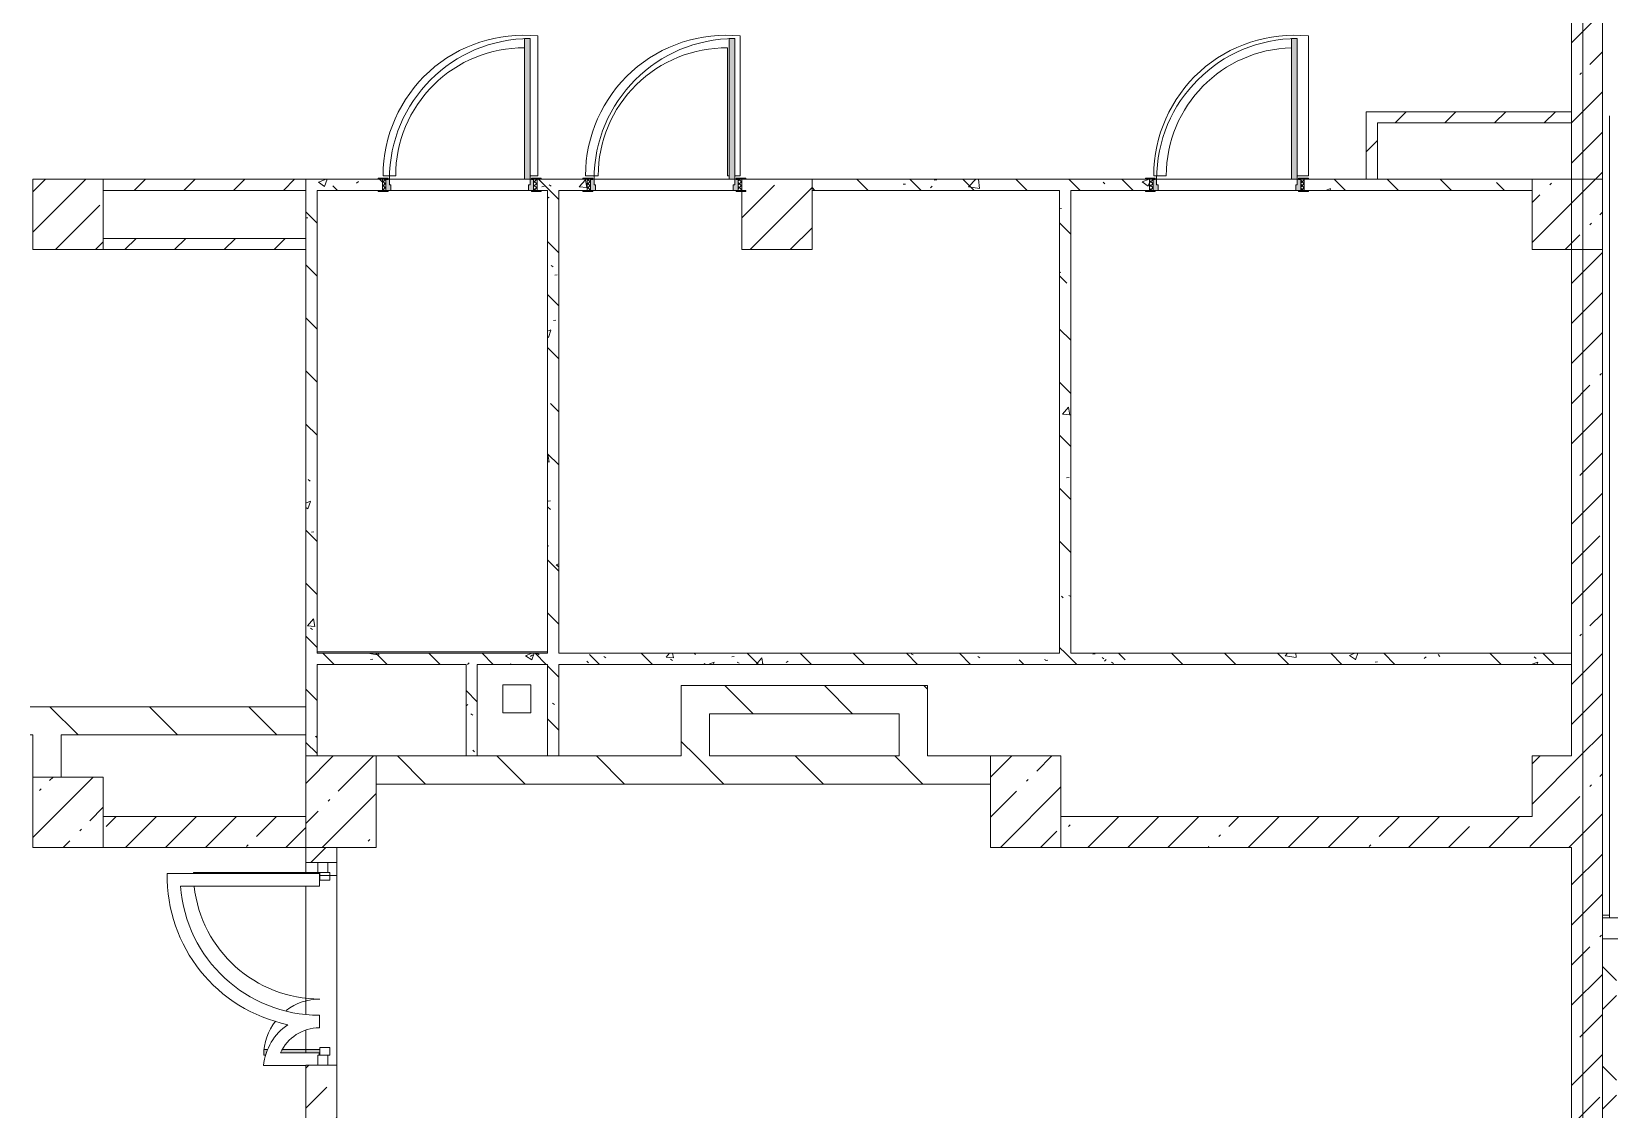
# Model space of a CAD drawing. Header units: millimetres. Extents: x 81609 to 272668, y -8553 to 29000.
# Drawn here: x 219188 to 230408, y 9037 to 16700 of the extents above; entities that cross this region are included whole.
import ezdxf

# ---------------------------------------------------------------- set-up
doc = ezdxf.new("R2010")
doc.units = ezdxf.units.MM
doc.linetypes.add('Осевая', pattern=[3175, 635, -476.25, 1587.5, -476.25])
for name, color, linetype, lineweight, true_color in [('A-DETL-GENF-5', 7, 'Continuous', 5, 0xaaaaaa), ('A-DOOR-4', 7, 'Continuous', 5, 0xe2e2e2), ('A-DOOR-5', 7, 'Continuous', 5, 0xaaaaaa), ('A-DOOR-FRAM-2', 7, 'Continuous', 5, 0xe2e2e2), ('A-DOOR-FRAM-4', 7, 'Continuous', 5, 0xaaaaaa), ('A-FLOR-1', 7, 'Continuous', 5, 0xaaaaaa), ('A-WALL-4', 7, 'Continuous', 9, 0x737373), ('I-WALL-4', 7, 'Continuous', 5, 0x737373), ('I-WALL-5', 7, 'Continuous', 5, 0x787878)]:
    doc.layers.add(name, color=color, linetype=linetype, lineweight=lineweight, true_color=true_color)
for name, color, linetype, lineweight in [('A-GLAZ-CWMG-2', 7, 'Continuous', 5), ('A-WALL', 7, 'Continuous', 9), ('A-WALL-2', 7, 'Continuous', 5), ('I-WALL-3', 7, 'Continuous', 5), ('S-COLS-1', 7, 'Continuous', 5), ('Оси', 7, 'Continuous', 9), ('Оси-2', 7, 'Осевая', 9)]:
    doc.layers.add(name, color=color, linetype=linetype, lineweight=lineweight)
pattern_1 = [(45, (145658, 0), (-285.1231, 285.1231), []), (45, (145943.1, 0), (-285.1231, 285.1231), [504.031, -100.806, 16.764, -84.042])]
pattern_2 = [(135, (145658, 0), (-353.5534, -353.5534), [])]
pattern_3 = [(135, (145658, 0), (-377.1708, -377.1708), [533.4, -88.9, 17.78, -88.9]), (135, (145658, 376.94), (-377.1708, -377.1708), []), (50, (145658, 0), (637.6445, -55.7866), [66.675, -733.425]), (355, (145658, 0), (-123.3494, 668.699), [53.34, -586.74]), (100.451, (145711.1, -4.65), (514.299, 612.908), [56.665, -623.315]), (46.184, (145658, 177.8), (948.7764, -147.15), [100.012, -1100.137]), (96.636, (145737.05, 165.5), (830.909, 865.997), [84.998, -934.973]), (351.184, (145658, 177.8), (830.918, 865.988), [80.01, -880.11]), (21, (145746.9, 133.35), (530.6506, -357.9283), [66.675, -733.425]), (326, (145746.9, 133.35), (216.308, 644.6585), [53.34, -586.74]), (71.451, (145791.1, 103.5), (746.9596, 286.7243), [56.665, -623.315]), (37.5, (145657.99, 0), (10.81053, 295.9426), [16.764, -562.864, 16.764, -578.866, -588.962]), (37.5, (145657.99, 0), (10.81053, 295.9426), [-1175.258, 16.764, -572.198]), (7.5, (145658, 0), (233.8692, 350.6318), [16.764, -322.834, 16.764, -549.529, -224.472]), (7.5, (145658, 0), (233.8692, 350.6318), [-905.891, 16.764, -207.708]), (327.5, (145459.74, 0), (474.5678, -20.0513), [16.764, -205.486, 16.764, -676.656, -920.115]), (327.5, (145459.74, 0), (474.5678, -20.0513), [-915.67, 16.764, -903.351]), (317.5, (145370.84, 0), (518.4522, 88.9934), [16.764, -272.161, 16.764, -443.738, -653.415]), (317.5, (145370.84, 0), (518.4522, 88.9934), [-749.427, 16.764, -636.651])]
pattern_4 = [(135, (1751.41, 104.685), (-14.14214, -14.14214), []), (225, (1751.41, 104.685), (14.14214, -14.14214), [])]
pattern_5 = [(45, (-371.384, 104.685), (-14.1421, 14.1421), []), (135, (-371.384, 104.685), (-14.1421, -14.1421), [])]
pattern_6 = [(45, (145657.99, 0), (-176.7767, 176.7767), [])]

# ---------------------------------------------------------------- blocks, each defined once
blk = doc.blocks.new('BSC_Колонна _Прямоугольная - 650х500-23287315-2_9_3_птичка')
at = {"layer": 'S-COLS-1'}
h = blk.add_hatch(dxfattribs=at)
h.set_pattern_fill('FP_102', color=256, style=0, pattern_type=2)
h.set_pattern_definition([(135, (11225, -75730), (-285.1231, -285.1231), []), (135, (11225, -75444.88), (-285.1231, -285.1231), [504.031, -100.806, 16.764, -84.042])])
h.paths.add_polyline_path([(325, 250), (-325, 250), (-325, -250), (325, -250), (325, 111)])
for p, q in [((325, 250), (-325, 250)), ((-325, 250), (-325, -250)), ((325, -250), (325, 250)), ((-325, -250), (325, -250))]:
    blk.add_line(p, q, dxfattribs=at)
blk = doc.blocks.new('BSC_Колонна _Прямоугольная - 500х500-V248-2_9_3_птичка')
at = {"layer": 'S-COLS-1'}
h = blk.add_hatch(dxfattribs=at)
h.set_pattern_fill('FP_103', color=256, style=0, pattern_type=2)
h.set_pattern_definition([(45, (-73790, -11150), (-285.1231, 285.1231), []), (45, (-73504.88, -11150), (-285.1231, 285.1231), [504.031, -100.806, 16.764, -84.042])])
h.paths.add_polyline_path([(-250, -250), (250, -250), (250, 250), (-250, 250), (-250, 71)])
for p, q in [((250, 250), (-250, 250)), ((-250, 250), (-250, -250)), ((250, -250), (250, 250)), ((-250, -250), (250, -250))]:
    blk.add_line(p, q, dxfattribs=at)
blk = doc.blocks.new('BSC_Колонна _Прямоугольная - 500х500-V268-2_9_3_птичка')
at = {"layer": 'S-COLS-1'}
h = blk.add_hatch(dxfattribs=at)
h.set_pattern_fill('FP_113', color=256, style=0, pattern_type=2)
h.set_pattern_definition([(45, (-73790, -15400), (-285.1231, 285.1231), []), (45, (-73504.88, -15400), (-285.1231, 285.1231), [504.031, -100.806, 16.764, -84.042])])
h.paths.add_polyline_path([(-250, -250), (250, -250), (250, 250), (-250, 250)])
for p, q in [((250, 250), (-250, 250)), ((-250, 250), (-250, -250)), ((250, -250), (250, 250)), ((-250, -250), (250, -250))]:
    blk.add_line(p, q, dxfattribs=at)
blk = doc.blocks.new('BSC_Колонна _Прямоугольная - 500х500-V269-2_9_3_птичка')
at = {"layer": 'S-COLS-1'}
h = blk.add_hatch(dxfattribs=at)
h.set_pattern_fill('FP_114', color=256, style=0, pattern_type=2)
h.set_pattern_definition([(45, (-78830, -15400), (-285.1231, 285.1231), []), (45, (-78544.88, -15400), (-285.1231, 285.1231), [504.031, -100.806, 16.764, -84.042])])
h.paths.add_polyline_path([(-250, -250), (250, -250), (250, 250), (-250, 250), (-250, 170), (-220, 170), (-220, 162), (-250, 162)])
for p, q in [((250, 250), (-220, 250)), ((250, -250), (250, 250)), ((-250, 162), (-250, -250)), ((-250, -250), (250, -250))]:
    blk.add_line(p, q, dxfattribs=at)
blk = doc.blocks.new('110_Дверь_СКБ_1Ст_Внутренняя1 - Д-4 _л_ 1100x2100h_су мгн-32399984-2_9_3_птичка')
at = {"layer": 'A-DOOR-4'}
h = blk.add_hatch(color=256, dxfattribs=at)
h.paths.add_polyline_path([(502.5, -40), (537.5, -40), (537.5, 40), (512.5, 40), (512.5, 0), (502.5, 0)])
h.paths.add_polyline_path([(-477.5, -40), (-477.5, 0), (-487.5, 0), (-487.5, 40), (-512.5, 40), (-512.5, -40)])
at = {"layer": 'A-DOOR-5'}
h = blk.add_hatch(dxfattribs=at)
h.set_pattern_fill('FP_8', color=256, style=0, pattern_type=2)
h.set_pattern_definition(pattern_4)
h.paths.add_polyline_path([(562.5, -40), (562.5, 40), (537.5, 40), (537.5, -40)])
at = {"layer": 'A-DOOR-FRAM-2'}
for points in [[(472.5, 40), (512.5, 40), (512.5, 1040), (472.5, 1040), (472.5, 238.6)], [(-497.5, 40), (-497.5, 48), (-567.5, 48), (-567.5, 40)], [(592.5, 40), (592.5, 48), (522.5, 48), (522.5, 40)], [(-497.5, -48), (-497.5, -40), (-567.5, -40), (-567.5, -48)], [(592.5, -48), (592.5, -40), (522.5, -40), (522.5, -48)]]:
    blk.add_hatch(color=256, dxfattribs=at).paths.add_polyline_path(points)
at = {"layer": 'A-DOOR-FRAM-4'}
h = blk.add_hatch(dxfattribs=at)
h.set_pattern_fill('FP_9', color=256, style=0, pattern_type=2)
h.set_pattern_definition(pattern_5)
h.paths.add_polyline_path([(-512.5, -40), (-512.5, 40), (-537.5, 40), (-537.5, -40)])
at = {"layer": 'A-DOOR-5'}
for p, q in [((512.5, 1040), (472.5, 1040)), ((472.5, 1040), (472.5, 40)), ((512.5, 40), (512.5, 1040)), ((472.5, 40), (512.5, 40))]:
    blk.add_line(p, q, dxfattribs=at)
blk.add_arc((512.5, 40), 1000, 90, 180, dxfattribs=at)
at = {"layer": 'A-DOOR-FRAM-4'}
for p, q in [((-497.5, 48), (-567.5, 48)), ((-567.5, 48), (-567.5, 40)), ((-567.5, 40), (-497.5, 40)), ((-512.5, 40), (-537.5, 40)), ((-537.5, 40), (-537.5, -40)), ((-487.5, 40), (-512.5, 40)), ((-512.5, 40), (-512.5, -40)), ((-512.5, -40), (-512.5, 40)), ((-497.5, 40), (-512.5, 40)), ((-512.5, 40), (-512.5, 39)), ((-512.5, 39), (-497.5, 39)), ((-497.5, 40), (-497.5, 48)), ((-497.5, 39), (-497.5, 40)), ((-487.5, 0), (-487.5, 40)), ((-477.5, 0), (-487.5, 0)), ((-477.5, -40), (-477.5, 0)), ((512.5, 0), (502.5, 0)), ((502.5, 0), (502.5, -40)), ((512.5, 40), (512.5, 0)), ((537.5, 40), (512.5, 40)), ((592.5, 48), (522.5, 48)), ((522.5, 48), (522.5, 40)), ((537.5, 40), (522.5, 40)), ((522.5, 40), (522.5, 39)), ((522.5, 40), (592.5, 40)), ((522.5, 39), (537.5, 39)), ((537.5, -40), (537.5, 40)), ((562.5, 40), (537.5, 40)), ((537.5, 40), (537.5, -40)), ((537.5, 39), (537.5, 40)), ((562.5, -40), (562.5, 40)), ((592.5, 40), (592.5, 48)), ((-497.5, -40), (-567.5, -40)), ((-567.5, -40), (-567.5, -48)), ((-567.5, -48), (-497.5, -48)), ((-537.5, -40), (-512.5, -40)), ((-497.5, -39), (-512.5, -39)), ((-512.5, -39), (-512.5, -40)), ((-512.5, -40), (-477.5, -40)), ((-512.5, -40), (-497.5, -40)), ((-497.5, -40), (-497.5, -39)), ((-497.5, -48), (-497.5, -40)), ((502.5, -40), (537.5, -40)), ((537.5, -39), (522.5, -39)), ((522.5, -39), (522.5, -40)), ((522.5, -40), (537.5, -40)), ((592.5, -40), (522.5, -40)), ((522.5, -40), (522.5, -48)), ((522.5, -48), (592.5, -48)), ((537.5, -40), (537.5, -39)), ((537.5, -40), (562.5, -40)), ((592.5, -48), (592.5, -40))]:
    blk.add_line(p, q, dxfattribs=at)
blk = doc.blocks.new('110_Дверь_СКБ_1Ст_Внутренняя1 - Д-5 _л_ 1100x2100h_су мгн EIW30-32897889-2_9_3_птичка')
at = {"layer": 'A-DOOR-4'}
h = blk.add_hatch(color=256, dxfattribs=at)
h.paths.add_polyline_path([(502.5, -40), (537.5, -40), (537.5, 40), (512.5, 40), (512.5, 0), (502.5, 0)])
h.paths.add_polyline_path([(-477.5, -40), (-477.5, 0), (-487.5, 0), (-487.5, 40), (-512.5, 40), (-512.5, -40)])
at = {"layer": 'A-DOOR-5'}
h = blk.add_hatch(dxfattribs=at)
h.set_pattern_fill('FP_8', color=256, style=0, pattern_type=2)
h.set_pattern_definition(pattern_4)
h.paths.add_polyline_path([(562.5, -40), (562.5, 40), (537.5, 40), (537.5, -40)])
at = {"layer": 'A-DOOR-FRAM-2'}
for points in [[(472.5, 40), (512.5, 40), (512.5, 1040), (472.5, 1040), (472.5, 238.6)], [(-497.5, 40), (-497.5, 48), (-567.5, 48), (-567.5, 40)], [(592.5, 40), (592.5, 48), (522.5, 48), (522.5, 40)], [(-497.5, -48), (-497.5, -40), (-567.5, -40), (-567.5, -48)], [(592.5, -48), (592.5, -40), (522.5, -40), (522.5, -48)]]:
    blk.add_hatch(color=256, dxfattribs=at).paths.add_polyline_path(points)
at = {"layer": 'A-DOOR-FRAM-4'}
h = blk.add_hatch(dxfattribs=at)
h.set_pattern_fill('FP_9', color=256, style=0, pattern_type=2)
h.set_pattern_definition(pattern_5)
h.paths.add_polyline_path([(-512.5, -40), (-512.5, 40), (-537.5, 40), (-537.5, -40)])
at = {"layer": 'A-DOOR-5'}
for p, q in [((512.5, 1040), (472.5, 1040)), ((472.5, 1040), (472.5, 40)), ((512.5, 40), (512.5, 1040)), ((472.5, 40), (512.5, 40))]:
    blk.add_line(p, q, dxfattribs=at)
blk.add_arc((512.5, 40), 1000, 90, 180, dxfattribs=at)
at = {"layer": 'A-DOOR-FRAM-4'}
for p, q in [((-497.5, 48), (-567.5, 48)), ((-567.5, 48), (-567.5, 40)), ((-567.5, 40), (-497.5, 40)), ((-512.5, 40), (-537.5, 40)), ((-537.5, 40), (-537.5, -40)), ((-487.5, 40), (-512.5, 40)), ((-512.5, 40), (-512.5, -40)), ((-512.5, -40), (-512.5, 40)), ((-497.5, 40), (-512.5, 40)), ((-512.5, 40), (-512.5, 39)), ((-512.5, 39), (-497.5, 39)), ((-497.5, 40), (-497.5, 48)), ((-497.5, 39), (-497.5, 40)), ((-487.5, 0), (-487.5, 40)), ((-477.5, 0), (-487.5, 0)), ((-477.5, -40), (-477.5, 0)), ((512.5, 0), (502.5, 0)), ((502.5, 0), (502.5, -40)), ((512.5, 40), (512.5, 0)), ((537.5, 40), (512.5, 40)), ((592.5, 48), (522.5, 48)), ((522.5, 48), (522.5, 40)), ((537.5, 40), (522.5, 40)), ((522.5, 40), (522.5, 39)), ((522.5, 40), (592.5, 40)), ((522.5, 39), (537.5, 39)), ((537.5, -40), (537.5, 40)), ((562.5, 40), (537.5, 40)), ((537.5, 40), (537.5, -40)), ((537.5, 39), (537.5, 40)), ((562.5, -40), (562.5, 40)), ((592.5, 40), (592.5, 48)), ((-497.5, -40), (-567.5, -40)), ((-567.5, -40), (-567.5, -48)), ((-567.5, -48), (-497.5, -48)), ((-537.5, -40), (-512.5, -40)), ((-497.5, -39), (-512.5, -39)), ((-512.5, -39), (-512.5, -40)), ((-512.5, -40), (-477.5, -40)), ((-512.5, -40), (-497.5, -40)), ((-497.5, -40), (-497.5, -39)), ((-497.5, -48), (-497.5, -40)), ((502.5, -40), (537.5, -40)), ((537.5, -39), (522.5, -39)), ((522.5, -39), (522.5, -40)), ((522.5, -40), (537.5, -40)), ((592.5, -40), (522.5, -40)), ((522.5, -40), (522.5, -48)), ((522.5, -48), (592.5, -48)), ((537.5, -40), (537.5, -39)), ((537.5, -40), (562.5, -40)), ((592.5, -48), (592.5, -40))]:
    blk.add_line(p, q, dxfattribs=at)
blk = doc.blocks.new('BSC_Колонна _Прямоугольная - 650х500-V311-2_9_3_птичка')
at = {"layer": 'S-COLS-1'}
h = blk.add_hatch(dxfattribs=at)
h.set_pattern_fill('FP_150', color=256, style=0, pattern_type=2)
h.set_pattern_definition([(135, (11225, -80600), (-285.1231, -285.1231), []), (135, (11225, -80314.88), (-285.1231, -285.1231), [504.031, -100.806, 16.764, -84.042])])
h.paths.add_polyline_path([(325, 250), (-325, 250), (-325, -250), (325, -250), (325, -121)])
for p, q in [((325, 250), (-325, 250)), ((-325, 250), (-325, -250)), ((325, -250), (325, 250)), ((-325, -250), (325, -250))]:
    blk.add_line(p, q, dxfattribs=at)
blk = doc.blocks.new('Прямоугольный импост - 50 x 70 мм-31927764-2_9_3_птичка')
at = {"layer": 'A-GLAZ-CWMG-2'}
for p, q in [((-70, 35), (0, 35)), ((-70, -35), (-70, 35)), ((0, 35), (0, -35)), ((0, -35), (-70, -35))]:
    blk.add_line(p, q, dxfattribs=at)
blk = doc.blocks.new('Дверь_Витражная_остекление_ - ДВН_ДАО_Главный вход_1200 в свету Д-22 _п_-32403398-2_9_3_птичка')
at = {"layer": 'A-DOOR-4'}
blk.add_hatch(color=256, dxfattribs=at).paths.add_polyline_path([(610, 24), (610, 20), (650, 24), (650, 920), (642, 920), (642, 24)])
h = blk.add_hatch(color=256, dxfattribs=at)
h.paths.add_polyline_path([(-650, 408), (-650, 407), (-610, 392), (-610, 420), (-650, 420)])
h.paths.add_polyline_path([(-650, 27), (-650, 20), (-610, 20), (-610, 289), (-633, 302), (-633, 27)])
at = {"layer": 'A-DETL-GENF-5'}
for p, q in [((650, 920), (642, 920)), ((650, 35), (650, 920)), ((-610, 420), (-650, 420)), ((-650, 420), (-650, 407)), ((-610, 392), (-610, 420)), ((-610, 20), (-610, 289)), ((-650, 20), (-610, 20)), ((-595, 20), (-650, 20)), ((-595, -50), (-595, 20)), ((595, -50), (595, 20)), ((595, 20), (650, 20)), ((610, 20), (650, 20)), ((-650, -35), (-650, -50)), ((-650, -50), (-595, -50)), ((650, -50), (595, -50)), ((650, -35), (650, -50))]:
    blk.add_line(p, q, dxfattribs=at)
at = {"layer": 'A-DOOR-5'}
for p, q in [((650, 920), (650, 35)), ((-650, 420), (-650, 407))]:
    blk.add_line(p, q, dxfattribs=at)
for centre, radius, start, end in [((650, 20), 900, 96.319, 180), ((650, 20), 900, 90, 90.5109), ((-650, 20), 400, 52.4742, 90), ((-650, 20), 400, 360, 37.0443)]:
    blk.add_arc(centre, radius, start, end, dxfattribs=at)
blk = doc.blocks.new('Прямоугольный импост - 50 x 70 мм-31701779-2_9_3_птичка')
at = {"layer": 'A-GLAZ-CWMG-2'}
for p, q in [((0, 35), (-70, 35)), ((-70, 35), (-70, -35)), ((0, -35), (0, 35)), ((-70, -35), (0, -35))]:
    blk.add_line(p, q, dxfattribs=at)

msp = doc.modelspace()

# ---------------------------------------------------------------- hatches: boundary and pattern name
at = {"layer": 'A-WALL-2'}
h = msp.add_hatch(dxfattribs=at)
h.set_pattern_fill('FP_68', color=256, style=0, pattern_type=2)
h.set_pattern_definition([(45, (145658, 0), (-353.5534, 353.5534), []), (135, (145658, 0), (-353.5534, -353.5534), [])])
h.paths.add_polyline_path([(230358, 3450), (230458, 3450), (230458, 10250), (230358, 10250), (230358, 3550)])
at = {"layer": 'I-WALL-3'}
h = msp.add_hatch(dxfattribs=at)
h.set_pattern_fill('FP_76', color=256, style=0, pattern_type=2)
h.set_pattern_definition(pattern_1)
h.paths.add_polyline_path([(230358, 15150), (230358, 15530), (230138, 15530), (230138, 15150)])
h.paths.add_polyline_path([(230138, 18570), (230358, 18570), (230358, 18600), (230138, 18600)])
h.paths.add_polyline_path([(230138, 19100), (230358, 19100), (230358, 22700), (230138, 22700), (230138, 19319.3)])
h.paths.add_polyline_path([(230262.1, 23200), (230358, 23200), (230358, 26600), (230138, 26600), (230138, 23200)])
h = msp.add_hatch(dxfattribs=at)
h.set_pattern_fill('FP_76', color=256, style=0, pattern_type=2)
h.set_pattern_definition(pattern_1)
h.paths.add_polyline_path([(230138, 15530), (230358, 15530), (230358, 17270), (230138, 17270), (230138, 15848.6)])
h.paths.add_polyline_path([(230358, 18370), (230358, 18570), (230138, 18570), (230138, 18370)])
h = msp.add_hatch(dxfattribs=at)
h.set_pattern_fill('FP_80', color=256, style=0, pattern_type=2)
h.set_pattern_definition(pattern_6)
h.paths.add_polyline_path([(228678, 15650), (228758, 15650), (228758, 16130), (228678, 16130), (228678, 15848.6)])
h = msp.add_hatch(dxfattribs=at)
h.set_pattern_fill('FP_80', color=256, style=0, pattern_type=2)
h.set_pattern_definition(pattern_6)
h.paths.add_polyline_path([(230138, 16050), (230138, 16130), (228758, 16130), (228758, 16050), (229846.6, 16050)])
h = msp.add_hatch(dxfattribs=at)
h.set_pattern_fill('FP_80', color=256, style=0, pattern_type=2)
h.set_pattern_definition(pattern_6)
h.paths.add_polyline_path([(221138, 15570), (221138, 15650), (219698, 15650), (219698, 15570), (220571.4, 15570)])
h = msp.add_hatch(dxfattribs=at)
h.set_pattern_fill('FP_80', color=256, style=0, pattern_type=2)
h.set_pattern_definition(pattern_6)
h.paths.add_polyline_path([(221138, 15150), (221138, 15230), (219698, 15230), (219698, 15150), (220571.4, 15150)])
h = msp.add_hatch(dxfattribs=at)
h.set_pattern_fill('FP_76', color=256, style=0, pattern_type=2)
h.set_pattern_definition(pattern_1)
h.paths.add_polyline_path([(230358, 4050), (230358, 10900), (230138, 10900), (230138, 4050)])
h.paths.add_polyline_path([(230138, 11550), (230358, 11550), (230358, 15150), (230138, 15150), (230138, 12200)])
h = msp.add_hatch(dxfattribs=at)
h.set_pattern_fill('FP_79', color=256, style=0, pattern_type=2)
h.set_pattern_definition(pattern_2)
h.paths.add_polyline_path([(224008, 11550), (224008, 12050), (223808, 12050), (223808, 11550)])
h = msp.add_hatch(dxfattribs=at)
h.set_pattern_fill('FP_79', color=256, style=0, pattern_type=2)
h.set_pattern_definition(pattern_2)
h.paths.add_polyline_path([(225358, 11850), (225358, 12050), (224008, 12050), (224008, 11850), (224281.5, 11850)])
h = msp.add_hatch(dxfattribs=at)
h.set_pattern_fill('FP_79', color=256, style=0, pattern_type=2)
h.set_pattern_definition(pattern_2)
h.paths.add_polyline_path([(225558, 11550), (225558, 12050), (225358, 12050), (225358, 11550)])
h = msp.add_hatch(dxfattribs=at)
h.set_pattern_fill('FP_79', color=256, style=0, pattern_type=2)
h.set_pattern_definition(pattern_2)
h.paths.add_polyline_path([(214303, 11700), (214412, 11700), (214412, 11900), (214303, 11900), (214303, 11799.5)])
h.paths.add_polyline_path([(221138, 11700), (221138, 11900), (219178, 11900), (219178, 11700), (220571.4, 11700)])
h.paths.add_polyline_path([(215968, 11700), (215968, 11900), (215892, 11900), (215892, 11700), (215933.8, 11700)])
h.paths.add_polyline_path([(216488, 11700), (216488, 11900), (216468, 11900), (216468, 11700)])
h = msp.add_hatch(dxfattribs=at)
h.set_pattern_fill('FP_79', color=256, style=0, pattern_type=2)
h.set_pattern_definition(pattern_2)
h.paths.add_polyline_path([(223354, 11350), (226008, 11350), (226008, 11550), (221638, 11550), (221638, 11350), (222426.5, 11350)])
h = msp.add_hatch(dxfattribs=at)
h.set_pattern_fill('FP_76', color=256, style=0, pattern_type=2)
h.set_pattern_definition(pattern_1)
h.paths.add_polyline_path([(220571.4, 10900), (221138, 10900), (221138, 11120), (219698, 11120), (219698, 10900)])
h = msp.add_hatch(dxfattribs=at)
h.set_pattern_fill('FP_76', color=256, style=0, pattern_type=2)
h.set_pattern_definition(pattern_1)
h.paths.add_polyline_path([(229858, 10900), (229858, 11120), (226508, 11120), (226508, 10900), (229846.6, 10900)])
h = msp.add_hatch(dxfattribs=at)
h.set_pattern_fill('FP_76', color=256, style=0, pattern_type=2)
h.set_pattern_definition(pattern_1)
h.paths.add_polyline_path([(221138, 7900), (221358, 7900), (221358, 9352.3), (221138, 9352.3), (221138, 8200)])
h.paths.add_polyline_path([(221138, 10792.3), (221358, 10792.3), (221358, 10900), (221138, 10900)])
at = {"layer": 'I-WALL-5'}
h = msp.add_hatch(dxfattribs=at)
h.set_pattern_fill('FP_83', color=256, style=0, pattern_type=2)
h.set_pattern_definition(pattern_3)
h.paths.add_polyline_path([(221218, 11550), (221218, 15650), (221138, 15650), (221138, 11550)])
h = msp.add_hatch(dxfattribs=at)
h.set_pattern_fill('FP_83', color=256, style=0, pattern_type=2)
h.set_pattern_definition(pattern_3)
h.paths.add_polyline_path([(226577.8, 15570), (227138, 15570), (227138, 15650), (224738, 15650), (224738, 15570), (226497.8, 15570)])
h.paths.add_polyline_path([(229858, 15570), (229858, 15650), (228238, 15650), (228238, 15570), (229846.6, 15570)])
h.paths.add_polyline_path([(222937.8, 15570), (223138, 15570), (223138, 15650), (222782.8, 15650), (222782.8, 15570), (222857.8, 15570)])
h.paths.add_polyline_path([(221682.8, 15570), (221682.8, 15650), (221218, 15650), (221218, 15570), (221652.8, 15570)])
h = msp.add_hatch(dxfattribs=at)
h.set_pattern_fill('FP_83', color=256, style=0, pattern_type=2)
h.set_pattern_definition(pattern_3)
h.paths.add_polyline_path([(222937.8, 11550), (222937.8, 15570), (222857.8, 15570), (222857.8, 11550)])
h = msp.add_hatch(dxfattribs=at)
h.set_pattern_fill('FP_83', color=256, style=0, pattern_type=2)
h.set_pattern_definition(pattern_3)
h.paths.add_polyline_path([(226577.8, 12280), (226577.8, 15570), (226497.8, 15570), (226497.8, 12280)])
h = msp.add_hatch(dxfattribs=at)
h.set_pattern_fill('FP_83', color=256, style=0, pattern_type=2)
h.set_pattern_definition(pattern_3)
h.paths.add_polyline_path([(222857.8, 12200), (222857.8, 12280), (221218, 12280), (221218, 12200), (222426.5, 12200)])
h = msp.add_hatch(dxfattribs=at)
h.set_pattern_fill('FP_83', color=256, style=0, pattern_type=2)
h.set_pattern_definition(pattern_3)
h.paths.add_polyline_path([(230138, 12200), (230138, 12280), (222937.8, 12280), (222937.8, 12200), (229846.6, 12200)])
h = msp.add_hatch(dxfattribs=at)
h.set_pattern_fill('FP_83', color=256, style=0, pattern_type=2)
h.set_pattern_definition(pattern_3)
h.paths.add_polyline_path([(222357.8, 11550), (222357.8, 12200), (222277.8, 12200), (222277.8, 11550)])
at = {"layer": 'S-COLS-1'}
h = msp.add_hatch(dxfattribs=at)
h.set_pattern_fill('FP_76', color=256, style=0, pattern_type=2)
h.set_pattern_definition(pattern_1)
h.paths.add_polyline_path([(230358, 15150), (230358, 15650), (229858, 15650), (229858, 15150)])
h = msp.add_hatch(dxfattribs=at)
h.set_pattern_fill('FP_76', color=256, style=0, pattern_type=2)
h.set_pattern_definition(pattern_1)
h.paths.add_polyline_path([(230138, 10900), (230358, 10900), (230358, 11550), (229858, 11550), (229858, 10900)])

# ---------------------------------------------------------------- linework, layer by layer
at = {"layer": 'A-FLOR-1'}
for p, q in [((222787.1, 15674.2), (222787.1, 16669.2)), ((224227.1, 15674.2), (224227.1, 16669.2)), ((228267.1, 15674.2), (228267.1, 16669.2)), ((224137.1, 16584.1), (224137.1, 15674.2)), ((221687.1, 15675.2), (221777.1, 15675.2)), ((222692.8, 15650), (221732.8, 15650)), ((222732.8, 15674.2), (222787.1, 15674.2)), ((223127.1, 15675.2), (223217.1, 15675.2)), ((224137.1, 15674.2), (224148, 15674.2)), ((224188, 15674.2), (224227.1, 15674.2)), ((227167.1, 15675.2), (227257.1, 15675.2)), ((228188, 15674.2), (228267.1, 15674.2)), ((221217.8, 12291), (222857.8, 12291)), ((222538.5, 12057), (222738.5, 12057)), ((222538.5, 11857), (222538.5, 12057)), ((222738.5, 12057), (222738.5, 11857)), ((222738.5, 11857), (222538.5, 11857)), ((221138, 10714.4), (221138, 10792.3)), ((221358, 10792.3), (221358, 10700)), ((221235, 10714.4), (220152.3, 10714.4)), ((221235, 10624.7), (221235, 10714.4)), ((221358, 10700), (221235, 10700)), ((220247.4, 10624.7), (221235, 10624.7)), ((230358, 10417.9), (230408, 10417.9)), ((221235, 9617.4), (221235, 9707)), ((221232, 9439.5), (220957, 9439.5)), ((221232, 9422.3), (221232, 9439.5)), ((220838, 9350.1), (221138, 9350.1))]:
    msp.add_line(p, q, dxfattribs=at)
for centre, radius, start, end in [((222687.1, 15674.2), 1000, 84.26083, 179.9427), ((224127.1, 15674.2), 1000, 84.26083, 179.9427), ((228167.1, 15674.2), 1000, 84.26083, 179.9427), ((222687.1, 15674.2), 910, 89.63868, 179.93704), ((224127.1, 15674.2), 910, 89.37036, 179.93704), ((228167.1, 15674.2), 910, 91.20322, 179.93704), ((221231.1, 10696.2), 1079, 179.03315, 258.2109), ((221235, 10697.3), 990.3, 184.20575, 270), ((221231.1, 9312.2), 395, 123.92463, 174.49945), ((221235, 9311.2), 306.2, 90, 155.21522)]:
    msp.add_arc(centre, radius, start, end, dxfattribs=at)
at = {"layer": 'A-WALL'}
for p, q in [((230138, 16130), (230138, 16050)), ((221138, 15570), (221138, 15650)), ((228678, 15650), (228758, 15650)), ((221138, 15150), (221138, 15230)), ((230138, 12200), (230138, 12280)), ((222277.8, 11550), (222357.8, 11550)), ((222857.8, 11550), (222937.8, 11550))]:
    msp.add_line(p, q, dxfattribs=at)
at = {"layer": 'A-WALL-2'}
msp.add_line((230408, 10400), (230358, 10400), dxfattribs=at)
at = {"layer": 'A-WALL-4'}
msp.add_line((230358, 10250), (230608, 10250), dxfattribs=at)
at = {"layer": 'I-WALL-3'}
for p, q in [((230138, 17240), (230138, 16130)), ((230358, 11550), (230358, 17240)), ((228678, 16130), (228678, 15650)), ((230138, 16130), (228678, 16130)), ((228758, 15650), (228758, 16050)), ((228758, 16050), (230138, 16050)), ((230138, 16050), (230138, 12280)), ((230408, 16100), (230408, 10400)), ((221652.8, 15650), (219698, 15650)), ((221732.8, 15650), (222692.8, 15650)), ((223108, 15650), (222812.8, 15650)), ((223188, 15650), (224148, 15650)), ((227108, 15650), (224738, 15650)), ((227188, 15650), (228148, 15650)), ((228678, 15650), (228268, 15650)), ((229858, 15650), (228758, 15650)), ((229858, 15570), (229858, 15650)), ((219698, 15570), (221138, 15570)), ((221138, 15570), (221138, 15230)), ((221218, 12280), (221218, 15570)), ((221218, 15570), (221652.8, 15570)), ((222722.8, 15570), (221742.8, 15570)), ((222812.8, 15570), (222857.8, 15570)), ((222857.8, 15570), (222857.8, 12280)), ((222937.8, 15570), (223108, 15570)), ((222937.8, 12280), (222937.8, 15570)), ((224178, 15570), (223198, 15570)), ((224738, 15570), (226497.8, 15570)), ((226497.8, 15570), (226497.8, 12280)), ((226577.8, 15570), (227108, 15570)), ((226577.8, 12280), (226577.8, 15570)), ((228178, 15570), (227198, 15570)), ((228268, 15570), (229858, 15570)), ((221138, 15230), (219698, 15230)), ((219698, 15150), (221138, 15150)), ((221138, 15150), (221138, 11550)), ((222857.8, 12280), (221218, 12280)), ((226497.8, 12280), (222937.8, 12280)), ((230138, 12280), (226577.8, 12280)), ((221218, 11550), (221218, 12200)), ((221218, 12200), (222277.8, 12200)), ((222277.8, 12200), (222277.8, 11550)), ((222357.8, 12200), (222857.8, 12200)), ((222357.8, 11550), (222357.8, 12200)), ((222857.8, 12200), (222857.8, 11550)), ((222937.8, 11550), (222937.8, 12200)), ((222937.8, 12200), (230138, 12200)), ((230138, 12200), (230138, 11550)), ((223808, 12050), (223808, 11550)), ((225558, 12050), (223808, 12050)), ((225558, 11550), (225558, 12050)), ((221138, 11900), (219178, 11900)), ((224008, 11550), (224008, 11850)), ((224008, 11850), (225358, 11850)), ((225358, 11850), (225358, 11550)), ((219198, 11700), (219178, 11700)), ((219198, 11700), (219198, 11400)), ((219398, 11700), (221138, 11700)), ((219398, 11400), (219398, 11700)), ((222277.8, 11550), (221638, 11550)), ((222857.8, 11550), (222357.8, 11550)), ((223808, 11550), (222937.8, 11550)), ((225358, 11550), (224008, 11550)), ((226008, 11550), (225558, 11550)), ((221638, 11350), (226008, 11350)), ((221138, 11120), (219698, 11120)), ((229858, 11120), (226508, 11120)), ((219698, 10900), (221138, 10900)), ((221138, 10900), (221138, 10792.3)), ((221358, 4050), (221358, 10900)), ((226508, 10900), (229858, 10900)), ((230138, 10900), (230138, 4050)), ((230358, 4050), (230358, 10900)), ((221138, 10792.3), (221358, 10792.3)), ((221138, 9712.2), (221138, 10624.7)), ((221138, 9439.5), (221138, 9600.4)), ((221138, 9352.3), (221138, 8280)), ((221358, 9352.3), (221138, 9352.3))]:
    msp.add_line(p, q, dxfattribs=at)
at = {"layer": 'I-WALL-4'}
msp.add_line((230408, 10400), (230628, 10400), dxfattribs=at)
at = {"layer": 'S-COLS-1'}
for p, q in [((230358, 15650), (229858, 15650)), ((229858, 15650), (229858, 15150)), ((230358, 15150), (230358, 15650)), ((229858, 15150), (230358, 15150)), ((230138, 11550), (229858, 11550)), ((229858, 11550), (229858, 11120)), ((230358, 10900), (230358, 11550)), ((229858, 10900), (230138, 10900))]:
    msp.add_line(p, q, dxfattribs=at)
at = {"layer": 'Оси'}
for p, q in [((230218, 10029.8), (230218, 21915.1)), ((230218, -1906.3), (230218, 9979))]:
    msp.add_line(p, q, dxfattribs=at)
at = {"layer": 'Оси-2'}
msp.add_line((230218, 9979), (230218, 10029.8), dxfattribs=at)

# ---------------------------------------------------------------- block references
at = {"layer": 'A-DOOR-5'}
for name, p in [('110_Дверь_СКБ_1Ст_Внутренняя1 - Д-5 _л_ 1100x2100h_су мгн EIW30-32897889-2_9_3_птичка', (222220.3, 15610)), ('110_Дверь_СКБ_1Ст_Внутренняя1 - Д-4 _л_ 1100x2100h_су мгн-32399984-2_9_3_птичка', (223675.5, 15610)), ('110_Дверь_СКБ_1Ст_Внутренняя1 - Д-4 _л_ 1100x2100h_су мгн-32399984-2_9_3_птичка', (227675.5, 15610))]:
    msp.add_blockref(name, p, dxfattribs=at)
at = {"layer": 'A-DOOR-5', "rotation": 89.99999999999997}
msp.add_blockref('Дверь_Витражная_остекление_ - ДВН_ДАО_Главный вход_1200 в свету Д-22 _п_-32403398-2_9_3_птичка', (221259, 10072.3), dxfattribs=at)
at = {"layer": 'A-GLAZ-CWMG-2', "extrusion": (0, 0, -1), "rotation": 90.00000000000004}
msp.add_blockref('Прямоугольный импост - 50 x 70 мм-31927764-2_9_3_птичка', (-221259, 10792.3), dxfattribs=at)
at = {"layer": 'A-GLAZ-CWMG-2', "rotation": 269.9999999999999}
msp.add_blockref('Прямоугольный импост - 50 x 70 мм-31701779-2_9_3_птичка', (221259, 9352.3), dxfattribs=at)
at = {"layer": 'S-COLS-1'}
for name, p in [('BSC_Колонна _Прямоугольная - 500х500-V268-2_9_3_птичка', (219448, 15400)), ('BSC_Колонна _Прямоугольная - 500х500-V269-2_9_3_птичка', (224488, 15400)), ('BSC_Колонна _Прямоугольная - 500х500-V248-2_9_3_птичка', (219448, 11150))]:
    msp.add_blockref(name, p, dxfattribs=at)
at = {"layer": 'S-COLS-1', "rotation": 270.0000000000007}
for name, p in [('BSC_Колонна _Прямоугольная - 650х500-23287315-2_9_3_птичка', (221388, 11225)), ('BSC_Колонна _Прямоугольная - 650х500-V311-2_9_3_птичка', (226258, 11225))]:
    msp.add_blockref(name, p, dxfattribs=at)

doc.saveas('drawing.dxf')
